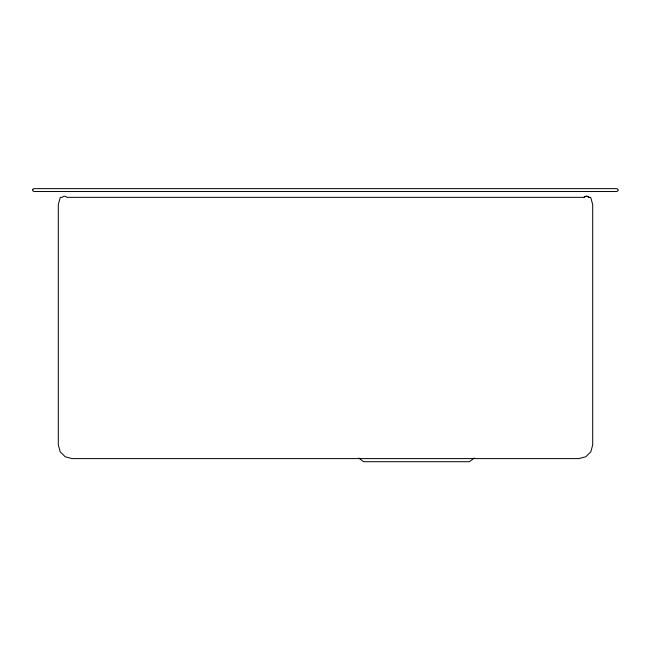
<?xml version="1.0" encoding="UTF-8"?>
<svg xmlns="http://www.w3.org/2000/svg" width="651" height="651" viewBox="0 0 651 651"><rect width="100%" height="100%" fill="white"/><g stroke="black" fill="none" stroke-linecap="round" stroke-linejoin="round"><path stroke-width="0.98" d="M60.144 197.774L58.305 204.642L58.305 444.836L60.144 451.713L65.19 456.758L72.066 458.597L578.934 458.597L585.81 456.758L590.856 451.713L592.695 444.836L592.695 204.642L590.856 197.774M60.543 197.367L62.227 197.334A5.395 3.816 -90 0 1 66.85 197.334L584.15 197.334A5.395 3.816 90 0 1 588.773 197.334L590.457 197.367M474.237 457.987L469.436 461.714L363.535 461.714L358.734 457.987M584.15 197.334A5.395 3.816 -90 0 1 588.773 197.334M32.745 189.368L32.745 190.8L33.99 191.524L617.01 191.524L618.45 190.084L617.01 188.644L33.99 188.644L32.745 189.368"/></g></svg>
